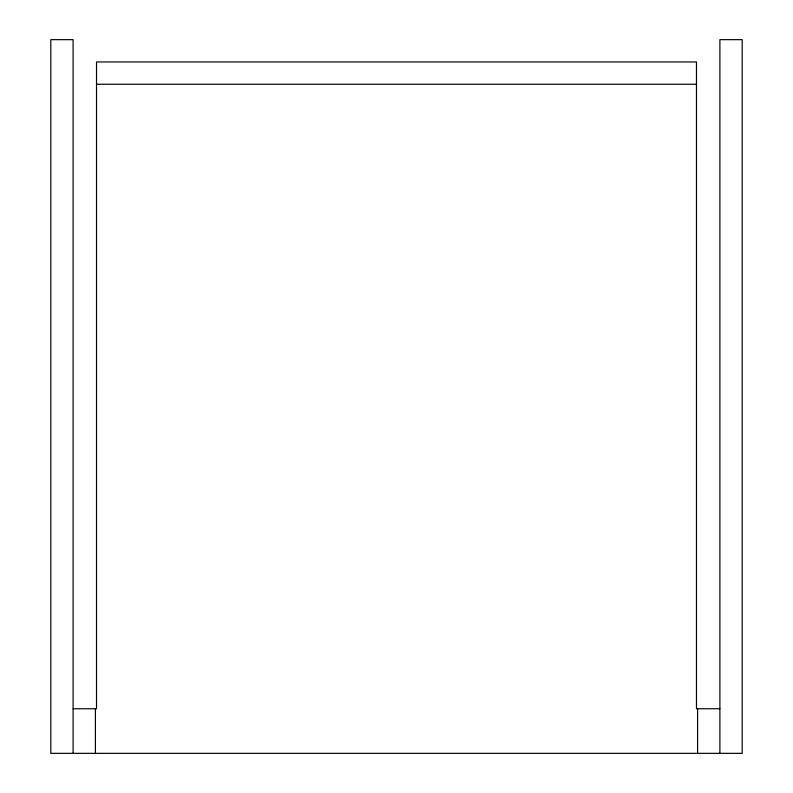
<?xml version="1.0" encoding="UTF-8"?>
<svg xmlns="http://www.w3.org/2000/svg" width="793" height="793" viewBox="0 0 793 793"><rect width="100%" height="100%" fill="white"/><g stroke="black" fill="none" stroke-linecap="round" stroke-linejoin="round"><path stroke-width="1.19" d="M96.528 84.256L696.482 84.256M73.105 708.744L96.518 708.744L96.528 61.953L696.482 61.953L696.472 708.744L719.895 708.744M719.895 753.35L719.895 39.65L742.198 39.65L742.198 753.35L50.802 753.35L50.802 39.65L73.105 39.65L73.105 753.35M697.592 708.744L697.592 753.35M95.408 708.744L95.408 753.35"/></g></svg>
